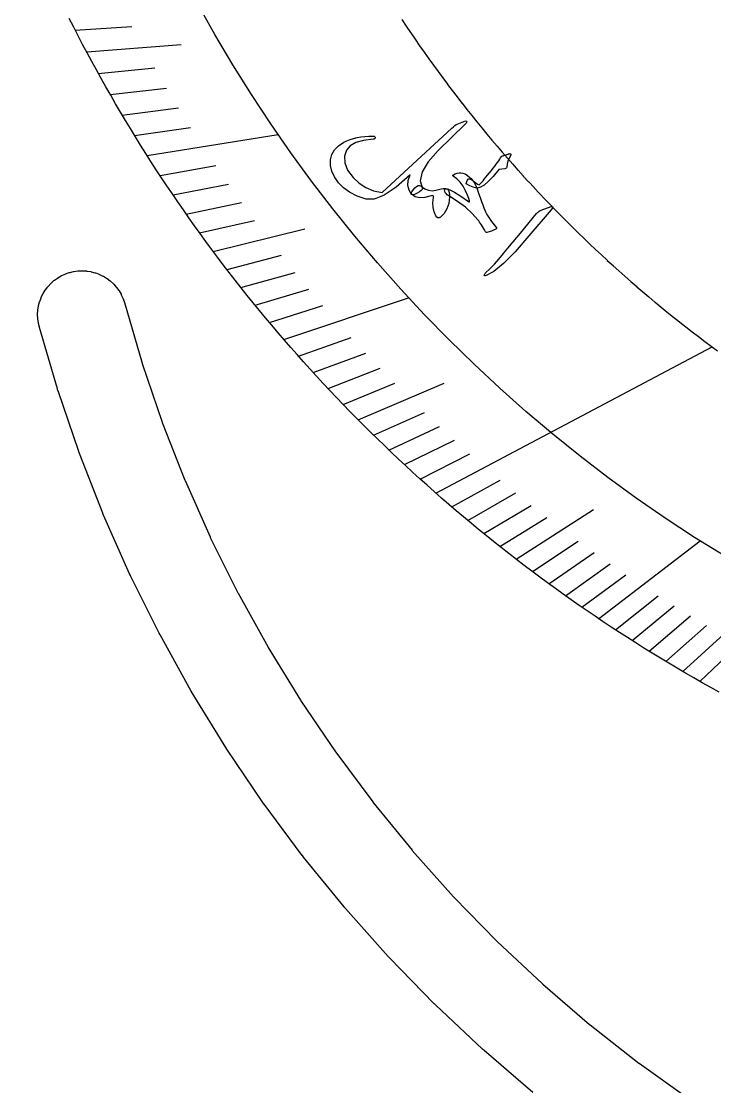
# Model space of a CAD drawing. Header units: millimetres. Extents: x -54 to 54, y -54 to 54.
# Drawn here: x -35.62 to -18.71, y -27.99 to -1.98 of the extents above; entities that cross this region are included whole.
import ezdxf

# ---------------------------------------------------------------- set-up
doc = ezdxf.new("R2010")
doc.units = ezdxf.units.MM
for name, color, linetype in [('CUT_INNER', 6, 'Continuous'), ('ENGRAVE', 7, 'Continuous'), ('ENGRAVE_FINE', 8, 'Continuous'), ('TEXT', 5, 'Continuous')]:
    doc.layers.add(name, color=color, linetype=linetype)

msp = doc.modelspace()

# ---------------------------------------------------------------- linework, layer by layer
at = {"layer": 'CUT_INNER'}
for points in [[(-18.5968, -18.3588), (-18.8037, -18.2441), (-19.01, -18.1281), (-19.2156, -18.0108), (-19.4204, -17.8922), (-19.6245, -17.7725), (-19.8279, -17.6514), (-20.0305, -17.5291), (-20.2323, -17.4056), (-20.4334, -17.2808), (-20.6338, -17.1549), (-20.8333, -17.0276), (-21.0321, -16.8992), (-21.2301, -16.7695), (-21.4272, -16.6387), (-21.6236, -16.5066), (-21.8192, -16.3733), (-22.0139, -16.2388), (-22.2078, -16.1032), (-22.4009, -15.9663), (-22.5931, -15.8283), (-22.7845, -15.689), (-22.975, -15.5486), (-23.1647, -15.4071), (-23.3534, -15.2644), (-23.5413, -15.1205), (-23.7284, -14.9755), (-23.9145, -14.8293), (-24.0997, -14.682), (-24.284, -14.5336), (-24.4674, -14.384), (-24.6499, -14.2333), (-24.8315, -14.0815), (-25.0121, -13.9286), (-25.1917, -13.7746), (-25.3705, -13.6194), (-25.5482, -13.4632), (-25.7251, -13.3059), (-25.9009, -13.1475), (-26.0758, -12.9881), (-26.2496, -12.8275), (-26.4225, -12.6659), (-26.5944, -12.5033), (-26.7653, -12.3396), (-26.9352, -12.1748), (-27.1041, -12.009), (-27.272, -11.8422), (-27.4388, -11.6744), (-27.6046, -11.5055), (-27.7694, -11.3356), (-27.9331, -11.1647), (-28.0957, -10.9928), (-28.2573, -10.8199), (-28.4179, -10.646), (-28.5773, -10.4712), (-28.7357, -10.2953), (-28.8931, -10.1185), (-29.0493, -9.9408), (-29.2044, -9.7621), (-29.3584, -9.5824), (-29.5114, -9.4018), (-29.6632, -9.2202), (-29.8139, -9.0378), (-29.9635, -8.8544), (-30.1119, -8.6701), (-30.2592, -8.4848), (-30.4054, -8.2987), (-30.5504, -8.1117), (-30.6943, -7.9238), (-30.837, -7.735), (-30.9786, -7.5454), (-31.119, -7.3549), (-31.2582, -7.1635), (-31.3963, -6.9713), (-31.5331, -6.7782), (-31.6688, -6.5843), (-31.8033, -6.3896), (-31.9366, -6.194), (-32.0687, -5.9977), (-32.1995, -5.8005), (-32.3292, -5.6025), (-32.4577, -5.4038), (-32.5849, -5.2042), (-32.7109, -5.0039), (-32.8357, -4.8028), (-32.9592, -4.6009), (-33.0815, -4.3983), (-33.2025, -4.195), (-33.3223, -3.9909), (-33.4409, -3.786), (-33.5581, -3.5805), (-33.6742, -3.3742), (-33.7889, -3.1672), (-33.9024, -2.9596), (-34.0146, -2.7512), (-34.1255, -2.5422), (-34.2352, -2.3324), (-34.3435, -2.122), (-34.4506, -1.911)], [(-26.3388, -1.9363), (-26.2326, -2.0963), (-26.2317, -2.0976), (-26.1246, -2.2569), (-26.1237, -2.2582), (-26.0155, -2.4169), (-26.0147, -2.4181), (-25.9055, -2.5762), (-25.9047, -2.5774), (-25.7946, -2.7348), (-25.7937, -2.736), (-25.6826, -2.8927), (-25.6817, -2.894), (-25.5697, -3.05), (-25.5688, -3.0512), (-25.4558, -3.2065), (-25.4549, -3.2077), (-25.341, -3.3624), (-25.3401, -3.3636), (-25.2252, -3.5175), (-25.2243, -3.5187), (-25.1084, -3.6719), (-25.1075, -3.6731), (-24.9908, -3.8256), (-24.9898, -3.8268), (-24.8721, -3.9786), (-24.8712, -3.9798), (-24.7526, -4.1308), (-24.7516, -4.132), (-24.6321, -4.2823), (-24.6311, -4.2835), (-24.5107, -4.4331), (-24.5097, -4.4343), (-24.3883, -4.5831), (-24.3873, -4.5843), (-24.2651, -4.7324), (-24.2641, -4.7336), (-24.1409, -4.8809), (-24.1399, -4.8821), (-24.0158, -5.0287), (-24.0148, -5.0298), (-23.8898, -5.1756), (-23.8888, -5.1768), (-23.7629, -5.3218), (-23.7619, -5.323), (-23.6351, -5.4672), (-23.6341, -5.4684), (-23.5065, -5.6119), (-23.5054, -5.613), (-23.3769, -5.7557), (-23.3759, -5.7568), (-23.2465, -5.8987), (-23.2454, -5.8999), (-23.1151, -6.041), (-23.1141, -6.0421), (-22.983, -6.1824), (-22.9819, -6.1835), (-22.8499, -6.323), (-22.8489, -6.3241), (-22.716, -6.4628), (-22.7149, -6.4639), (-22.5812, -6.6018), (-22.5802, -6.6029), (-22.4456, -6.7399), (-22.4445, -6.741), (-22.3092, -6.8772), (-22.3081, -6.8783), (-22.1719, -7.0137), (-22.1708, -7.0148), (-22.0337, -7.1493), (-22.0326, -7.1504), (-21.8948, -7.2841), (-21.8937, -7.2852), (-21.755, -7.418), (-21.7539, -7.4191), (-21.6144, -7.5511), (-21.6133, -7.5521), (-21.4729, -7.6833), (-21.4718, -7.6843), (-21.3307, -7.8146), (-21.3296, -7.8156), (-21.1877, -7.945), (-21.1865, -7.9461), (-21.0439, -8.0746), (-21.0427, -8.0756), (-20.8992, -8.2033), (-20.8981, -8.2043), (-20.7538, -8.3311), (-20.7527, -8.3321), (-20.6076, -8.458), (-20.6065, -8.459), (-20.4607, -8.584), (-20.4595, -8.5849), (-20.3129, -8.709), (-20.3118, -8.71), (-20.1644, -8.8332), (-20.1632, -8.8342), (-20.0152, -8.9565), (-20.014, -8.9575), (-19.8652, -9.0788), (-19.864, -9.0798), (-19.7144, -9.2003), (-19.7132, -9.2012), (-19.5629, -9.3208), (-19.5617, -9.3217), (-19.4106, -9.4403), (-19.4094, -9.4413), (-19.2577, -9.559), (-19.2565, -9.5599), (-19.104, -9.6767), (-19.1028, -9.6776), (-18.9496, -9.7934), (-18.9483, -9.7943), (-18.7944, -9.9092), (-18.7932, -9.9101), (-18.6386, -10.0241)], [(-23.1446, -28.13), (-24.3319, -27.1095), (-24.334, -27.1077), (-24.3676, -27.0775), (-24.3696, -27.0756), (-25.5105, -26.0035), (-25.5125, -26.0016), (-25.5447, -25.9699), (-25.5466, -25.968), (-26.6388, -24.8463), (-26.6407, -24.8443), (-26.6715, -24.8113), (-26.6734, -24.8092), (-27.7147, -23.6402), (-27.7166, -23.6381), (-27.7458, -23.6037), (-27.7476, -23.6016), (-28.7361, -22.3875), (-28.7378, -22.3854), (-28.7655, -22.3497), (-28.7672, -22.3475), (-29.7009, -21.0908), (-29.7025, -21.0886), (-29.7286, -21.0518), (-29.7302, -21.0495), (-30.6072, -19.7526), (-30.6087, -19.7503), (-30.6332, -19.7123), (-30.6347, -19.71), (-31.4533, -18.3755), (-31.4547, -18.3731), (-31.4774, -18.3341), (-31.4788, -18.3317), (-32.2374, -16.9622), (-32.2387, -16.9597), (-32.2597, -16.9198), (-32.261, -16.9173), (-32.9581, -15.5155), (-32.9593, -15.513), (-32.9785, -15.4721), (-32.9796, -15.4696), (-33.6139, -14.0382), (-33.615, -14.0357), (-33.6324, -13.994), (-33.6334, -13.9915), (-34.2035, -12.5334), (-34.2045, -12.5308), (-34.22, -12.4884), (-34.2209, -12.4858), (-34.7258, -11.0038), (-34.7267, -11.0012), (-34.7403, -10.9581), (-34.7411, -10.9555), (-35.1793, -9.4542), (-35.1808, -9.4483), (-35.2034, -9.3542), (-35.2056, -9.3421), (-35.2184, -9.2493), (-35.2195, -9.2371), (-35.2231, -9.1434), (-35.223, -9.1312), (-35.2174, -9.0376), (-35.216, -9.0255), (-35.2013, -8.9329), (-35.1988, -8.9209), (-35.1751, -8.8302), (-35.1714, -8.8186), (-35.1389, -8.7307), (-35.1341, -8.7194), (-35.0931, -8.6351), (-35.0872, -8.6243), (-35.0382, -8.5445), (-35.0313, -8.5344), (-34.9747, -8.4597), (-34.9668, -8.4503), (-34.9031, -8.3815), (-34.8944, -8.3729), (-34.8243, -8.3107), (-34.8147, -8.3031), (-34.7389, -8.248), (-34.7286, -8.2413), (-34.6477, -8.194), (-34.6368, -8.1883), (-34.5517, -8.1492), (-34.5403, -8.1446), (-34.4518, -8.114), (-34.44, -8.1105), (-34.3489, -8.0887), (-34.3368, -8.0864), (-34.244, -8.0737), (-34.2318, -8.0726), (-34.1381, -8.069), (-34.1259, -8.0691), (-34.0323, -8.0747), (-34.0201, -8.076), (-33.9276, -8.0908), (-33.9156, -8.0933), (-33.8249, -8.117), (-33.8132, -8.1207), (-33.7253, -8.1532), (-33.7141, -8.158), (-33.6298, -8.199), (-33.619, -8.2048), (-33.5392, -8.2539), (-33.529, -8.2608), (-33.4544, -8.3174), (-33.445, -8.3253), (-33.3762, -8.3889), (-33.3676, -8.3977), (-33.3054, -8.4678), (-33.2978, -8.4774), (-33.2427, -8.5532), (-33.236, -8.5635), (-33.1887, -8.6444), (-33.183, -8.6552), (-33.1439, -8.7404), (-33.1393, -8.7517), (-33.1076, -8.8432), (-33.1058, -8.849), (-32.6755, -10.3233), (-32.6721, -10.3339), (-32.1854, -11.7626), (-32.1816, -11.773), (-31.6319, -13.1787), (-31.6277, -13.1889), (-31.0162, -14.5688), (-31.0115, -14.5789), (-30.3395, -15.9303), (-30.3343, -15.9401), (-29.6029, -17.2604), (-29.5974, -17.27), (-28.8082, -18.5566), (-28.8022, -18.5659), (-27.9567, -19.8162), (-27.9503, -19.8252), (-27.0501, -21.0368), (-27.0433, -21.0456), (-26.0904, -22.216), (-26.0832, -22.2244), (-25.0792, -23.3514), (-25.0717, -23.3596), (-24.0187, -24.4409), (-24.0108, -24.4487), (-22.9109, -25.4823), (-22.9027, -25.4897), (-21.758, -26.4735), (-21.7494, -26.4805), (-20.5623, -27.4126), (-20.5534, -27.4192), (-19.3261, -28.2977)]]:
    msp.add_lwpolyline(points, dxfattribs=at)
at = {"layer": 'ENGRAVE'}
for points in [[(-32.5495, -5.26), (-29.3566, -4.744)], [(-29.218, -9.7463), (-26.1736, -8.7307)], [(-25.5092, -13.4977), (-18.7665, -9.9299)], [(-21.5389, -16.5638), (-19.0629, -14.6597)]]:
    msp.add_lwpolyline(points, dxfattribs=at)
msp.add_circle((0, 15.4308), 35.6208, dxfattribs=at)
at = {"layer": 'ENGRAVE_FINE'}
for points in [[(-34.3043, -2.1984), (-32.9245, -2.11)], [(-34.0268, -2.7283), (-31.725, -2.5438)], [(-33.7431, -3.2503), (-32.3674, -3.1178)], [(-33.4532, -3.7645), (-32.0804, -3.61)], [(-33.1576, -4.2708), (-31.7879, -4.0944)], [(-32.8563, -4.7693), (-31.4902, -4.571)], [(-32.2374, -5.7429), (-30.8797, -5.5011)], [(-31.9202, -6.2182), (-30.5674, -5.9546)], [(-31.5981, -6.6857), (-30.2505, -6.4006)], [(-31.2712, -7.1456), (-29.9293, -6.839)], [(-30.9396, -7.5978), (-28.7085, -7.0499)], [(-30.6036, -8.0425), (-29.2743, -7.6932)], [(-30.2633, -8.4797), (-28.9409, -8.1091)], [(-29.9188, -8.9093), (-28.6037, -8.5177)], [(-29.5704, -9.3315), (-28.2629, -8.9189)], [(-28.8619, -10.1537), (-27.5711, -9.6996)], [(-28.5022, -10.5538), (-27.2203, -10.0792)], [(-28.139, -10.9467), (-26.8664, -10.4516)], [(-27.7725, -11.3324), (-26.5095, -10.817)], [(-27.4027, -11.7109), (-25.3106, -10.8168)], [(-27.0298, -12.0822), (-25.7873, -11.5269)], [(-26.6539, -12.4466), (-25.4223, -11.8714)], [(-26.2751, -12.8039), (-25.0547, -12.2091)], [(-25.8935, -13.1542), (-24.6846, -12.5401)], [(-25.1223, -13.8343), (-23.9377, -13.1819)], [(-24.733, -14.1641), (-23.561, -13.4929)], [(-24.3412, -14.4871), (-23.1823, -13.7974)], [(-23.5508, -15.1132), (-21.6615, -13.9007)], [(-23.9471, -14.8035), (-22.8016, -14.0953)], [(-23.1524, -15.4163), (-22.0346, -14.672)], [(-22.7519, -15.7129), (-21.6485, -14.9508)], [(-22.3495, -16.0029), (-21.2608, -15.2234)], [(-21.9451, -16.2866), (-20.8715, -15.4898)], [(-21.1309, -16.8347), (-20.0885, -16.0041)], [(-20.7213, -17.0993), (-19.6949, -16.2522)], [(-19.4829, -17.8557), (-17.8536, -16.3624)], [(-20.3101, -17.3576), (-19.2999, -16.4943)], [(-19.8972, -17.6097), (-18.9038, -16.7305)], [(-19.0672, -18.0956), (-18.108, -17.1852)]]:
    msp.add_lwpolyline(points, dxfattribs=at)
at = {"layer": 'TEXT'}
for points in [[(-25.4498, -5.1318), (-25.696, -5.4081), (-25.8425, -5.656), (-25.8889, -5.8753), (-25.8353, -6.0653), (-25.841, -6.0851), (-25.8646, -6.1098), (-25.9062, -6.1394), (-25.9659, -6.1739), (-26.0144, -6.1992), (-26.0529, -6.2126), (-26.0814, -6.2143), (-26.0997, -6.2042), (-26.1618, -6.1023), (-26.189, -5.9888), (-26.1812, -5.864), (-26.1385, -5.728), (-26.4767, -6.0255), (-26.7677, -6.2248), (-27.0121, -6.3249), (-27.21, -6.3253), (-27.428, -6.2472), (-27.6135, -6.1531), (-27.766, -6.0438), (-27.8853, -5.9196), (-27.982, -5.7784), (-28.0465, -5.6382), (-28.0789, -5.4996), (-28.0793, -5.3628), (-28.0471, -5.2341), (-27.982, -5.1198), (-27.8843, -5.0198), (-27.7541, -4.9339), (-27.6778, -4.8971), (-27.5979, -4.8653), (-27.5142, -4.8386), (-27.4269, -4.8168), (-27.3357, -4.8001), (-27.2407, -4.7886), (-27.1417, -4.7823), (-27.0388, -4.781), (-27.0263, -4.7829), (-27.0152, -4.787), (-27.0057, -4.7933), (-26.9977, -4.8019), (-26.9929, -4.8104), (-26.991, -4.8194), (-26.9918, -4.8289), (-26.9954, -4.8389), (-27.0021, -4.848), (-27.0122, -4.8547), (-27.0256, -4.8591), (-27.0424, -4.8612), (-27.2749, -4.8867), (-27.4606, -4.9383), (-27.5993, -5.0168), (-27.6905, -5.123), (-27.7418, -5.2748), (-27.7321, -5.4375), (-27.661, -5.6107), (-27.5281, -5.7936), (-27.3814, -5.9329), (-27.2144, -6.0411), (-27.0277, -6.118), (-26.8216, -6.1634), (-25.1209, -4.592), (-25.0799, -4.5549), (-25.0438, -4.5253), (-25.0125, -4.5032), (-24.9861, -4.4887), (-24.7883, -4.4098), (-24.76, -4.4172), (-24.7526, -4.4352), (-24.7662, -4.4638), (-24.8006, -4.5029)], [(-23.7959, -5.2391), (-23.7808, -5.2342), (-23.7671, -5.2295), (-23.7547, -5.2253), (-23.7437, -5.2215), (-23.7342, -5.2181), (-23.7264, -5.2155), (-23.7203, -5.2135), (-23.7159, -5.2121), (-23.7068, -5.2112), (-23.6989, -5.2122), (-23.692, -5.2153), (-23.6862, -5.2203), (-23.6821, -5.2266), (-23.6804, -5.2334), (-23.6811, -5.2407), (-23.6842, -5.2484), (-23.7221, -5.3231), (-23.7509, -5.3966), (-23.7707, -5.4687), (-23.7813, -5.5395), (-23.7855, -5.5562), (-23.795, -5.5689), (-23.8097, -5.5775), (-23.8297, -5.5822), (-23.9701, -5.5974), (-24.1144, -5.7677), (-24.2309, -5.8917), (-24.3324, -5.9802), (-24.4189, -6.0329), (-24.4906, -6.0497), (-24.5385, -6.0437), (-24.6009, -6.0255), (-24.6778, -5.995), (-24.7693, -5.9519), (-24.7489, -5.8666), (-24.715, -5.8237), (-24.6677, -5.823), (-24.607, -5.8644), (-24.566, -5.9001), (-24.5272, -5.9304), (-24.4906, -5.9555), (-24.4563, -5.9754), (-24.4444, -5.966), (-24.4288, -5.9508), (-24.4094, -5.9299), (-24.3864, -5.9032), (-24.3593, -5.8708), (-24.3278, -5.8328), (-24.292, -5.7891), (-24.2518, -5.7397), (-24.2021, -5.679), (-24.1559, -5.6217), (-24.1131, -5.5678), (-24.0739, -5.5173), (-24.0382, -5.4699), (-24.0059, -5.4253), (-23.9771, -5.3835), (-23.9518, -5.3445), (-23.9309, -5.3141), (-23.9126, -5.2913), (-23.8967, -5.2759), (-23.8833, -5.268), (-23.8679, -5.264), (-23.8482, -5.2579), (-23.8242, -5.2496), (-23.7959, -5.2391)], [(-25.0827, -5.7312), (-25.036, -5.7062), (-24.9897, -5.6887), (-24.9438, -5.6786), (-24.8982, -5.6758), (-24.848, -5.6848), (-24.7948, -5.707), (-24.7386, -5.7423), (-24.6794, -5.7909), (-24.6497, -5.8196), (-24.6227, -5.8495), (-24.5982, -5.8805), (-24.5764, -5.9127), (-24.5568, -5.9457), (-24.5391, -5.9794), (-24.5234, -6.0137), (-24.5096, -6.0486), (-24.4676, -6.1717), (-24.4292, -6.2815), (-24.3946, -6.378), (-24.3638, -6.4611), (-24.337, -6.5311), (-24.314, -6.588), (-24.2949, -6.6319), (-24.2799, -6.6628), (-24.2471, -6.7177), (-24.2144, -6.7698), (-24.1817, -6.8192), (-24.1491, -6.8659), (-24.1173, -6.9096), (-24.0871, -6.9503), (-24.0585, -6.9879), (-24.0315, -7.0224), (-24.0282, -7.0288), (-24.0296, -7.0356), (-24.0359, -7.0429), (-24.0469, -7.0507), (-24.0993, -7.0798), (-24.1537, -7.1031), (-24.2099, -7.1206), (-24.268, -7.1323), (-24.2761, -7.132), (-24.2835, -7.1294), (-24.2902, -7.1243), (-24.2962, -7.1169), (-24.3217, -7.0727), (-24.3467, -7.0305), (-24.371, -6.9905), (-24.3948, -6.9525), (-24.4181, -6.9169), (-24.4408, -6.884), (-24.463, -6.8538), (-24.4847, -6.8263), (-24.6236, -6.6687), (-24.7882, -6.5186), (-24.9785, -6.3754), (-25.1949, -6.2386), (-25.2312, -6.2139), (-25.2595, -6.1867), (-25.2798, -6.1572), (-25.292, -6.1252), (-25.2951, -6.0966), (-25.2881, -6.0773), (-25.271, -6.0673), (-25.2439, -6.0664), (-25.1662, -6.0916), (-25.0524, -6.1528), (-24.9022, -6.2495), (-24.7151, -6.3808), (-24.7067, -6.3852), (-24.6999, -6.3877), (-24.6949, -6.3882), (-24.6915, -6.3869), (-24.6887, -6.3609), (-24.7035, -6.3079), (-24.7357, -6.2278), (-24.785, -6.1205), (-24.8471, -6.0058), (-24.9181, -5.9078), (-24.9983, -5.8265), (-25.0879, -5.7619), (-25.0962, -5.7557), (-25.0981, -5.7485), (-25.0936, -5.7403), (-25.0827, -5.7312)], [(-25.2251, -6.0727), (-25.1987, -6.1102), (-25.1812, -6.1554), (-25.1727, -6.2084), (-25.1731, -6.2691), (-25.1944, -6.4274), (-25.2382, -6.5622), (-25.3048, -6.6731), (-25.3946, -6.7601), (-25.4274, -6.777), (-25.4574, -6.7772), (-25.4846, -6.7606), (-25.5089, -6.7271), (-25.5522, -6.6343), (-25.5765, -6.5294), (-25.5816, -6.4124), (-25.5675, -6.2836), (-25.5663, -6.2567), (-25.575, -6.2405), (-25.5937, -6.235), (-25.6222, -6.2401), (-25.7755, -6.2813), (-25.9066, -6.2885), (-26.0155, -6.2619), (-26.1019, -6.2015), (-26.1062, -6.1916), (-26.106, -6.178), (-26.1011, -6.1605), (-26.0917, -6.1392), (-26.0566, -6.0851), (-26.02, -6.042), (-25.982, -6.01), (-25.9425, -5.9892), (-25.9237, -5.9853), (-25.9047, -5.9869), (-25.8857, -5.994), (-25.8665, -6.0065), (-25.7808, -6.0687), (-25.6922, -6.1054), (-25.601, -6.1167), (-25.5071, -6.1026), (-25.4089, -6.0777), (-25.3291, -6.0644), (-25.2679, -6.0627), (-25.2251, -6.0727)], [(-22.7636, -6.5227), (-22.697, -6.5013), (-22.6639, -6.5037), (-22.6643, -6.5302), (-22.6981, -6.5807), (-23.2425, -7.2147), (-23.5761, -7.6041), (-23.8607, -7.8967), (-24.0972, -8.0915), (-24.286, -8.1879), (-24.3059, -8.1913), (-24.3193, -8.1902), (-24.3264, -8.1847), (-24.3271, -8.1748), (-24.3242, -8.1636), (-24.3179, -8.1514), (-24.3083, -8.1385), (-24.2953, -8.1247), (-24.1897, -8.0223), (-24.0824, -7.9088), (-23.9735, -7.7842), (-23.8627, -7.6486), (-23.8331, -7.6138), (-23.7541, -7.519), (-23.6256, -7.3642), (-23.4472, -7.1497), (-23.0541, -6.6715), (-23.0316, -6.6477), (-23.0087, -6.628), (-22.9854, -6.6124), (-22.9617, -6.601)]]:
    msp.add_lwpolyline(points, close=True, dxfattribs=at)

doc.saveas('drawing.dxf')
